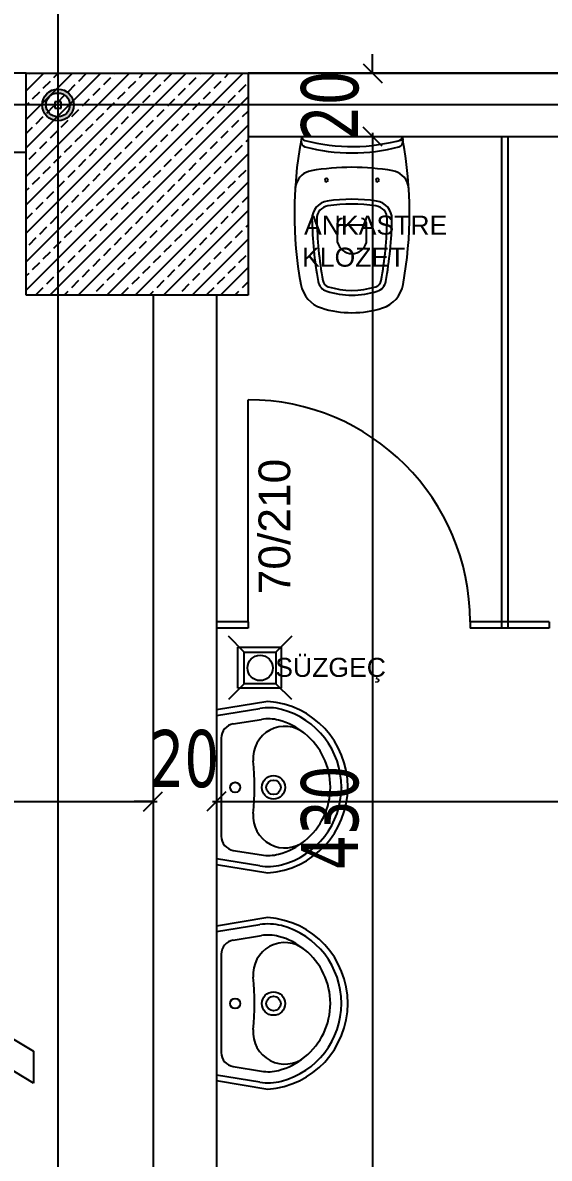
# Model space of a CAD drawing. Header units: millimetres. Extents: x 43168.9 to 43194.6, y -25545.1 to -25543.4.
# Drawn here: x 43169.1837 to 43169.2169, y -25543.9064 to -25543.8347 of the extents above; entities that cross this region are included whole.
import ezdxf
from ezdxf.enums import TextEntityAlignment as Align

# ---------------------------------------------------------------- set-up
doc = ezdxf.new("R2010")
doc.units = ezdxf.units.MM
doc.header["$LTSCALE"] = 200
doc.linetypes.add('DASHDOT2', pattern=[0.5, 0.25, -0.125, 0, -0.125])
for name, color, linetype in [('ahsap-mal_sgh', 44, 'Continuous'), ('aks_sgh', 5, 'DASHDOT2'), ('dograma_sgh', 43, 'Continuous'), ('duv_sgh', 4, 'Continuous'), ('kolon-b.a_sgh', 6, 'Continuous'), ('olcuic_sgh', 183, 'Continuous'), ('poz_sgh', 12, 'Continuous'), ('tarama-betonarme_sgh', 223, 'Continuous'), ('yazi-genel_sgh', 7, 'Continuous')]:
    doc.layers.add(name, color=color, linetype=linetype)
doc.styles.add('dim', font='VERDANA.TTF', dxfattribs={"width": 0.7})
doc.styles.add('text2', font='arial.ttf')

msp = doc.modelspace()

# ---------------------------------------------------------------- hatches: boundary and pattern name
h = msp.add_hatch(color=256)
edge = h.paths.add_edge_path()
edge.add_arc((43169.18587904157, -25543.83991939969), 0.001, 0, 360)
edge = h.paths.add_edge_path(flags=16)
edge.add_arc((43169.18587904157, -25543.83991939969), 0.00075, 0, 360)
h = msp.add_hatch(color=256)
edge = h.paths.add_edge_path()
edge.add_arc((43169.18587904157, -25543.83991939969), 0.001, 0, 360)
edge = h.paths.add_edge_path(flags=16)
edge.add_arc((43169.18587904157, -25543.83991939969), 0.00075, 0, 360)

# ---------------------------------------------------------------- linework, layer by layer
at = {"color": 0, "linetype": 'ByBlock', "lineweight": -2}
for p, q in [((43169.20513207146, -25543.83731939969), (43169.20633207147, -25543.83851939969)), ((43169.18607904157, -25543.83971939969), (43169.18567904157, -25543.83971939969)), ((43169.18567904157, -25543.83971939969), (43169.18567904157, -25543.84011939969)), ((43169.18607904157, -25543.83971939969), (43169.18567904157, -25543.83971939969)), ((43169.18567904157, -25543.83971939969), (43169.18567904157, -25543.84011939969)), ((43169.18594975225, -25543.83984868901), (43169.18580833089, -25543.83999011037)), ((43169.18594975225, -25543.83999011037), (43169.18580833089, -25543.83984868901)), ((43169.18594975225, -25543.83984868901), (43169.18580833089, -25543.83999011037)), ((43169.18594975225, -25543.83999011037), (43169.18580833089, -25543.83984868901)), ((43169.18607904157, -25543.84011939969), (43169.18607904157, -25543.83971939969)), ((43169.18607904157, -25543.84011939969), (43169.18607904157, -25543.83971939969)), ((43169.18567904157, -25543.84011939969), (43169.18607904157, -25543.84011939969)), ((43169.18567904157, -25543.84011939969), (43169.18607904157, -25543.84011939969)), ((43169.20633207147, -25543.84251939968), (43169.20513207146, -25543.84131939969)), ((43169.20633207147, -25543.84251939968), (43169.20513207146, -25543.84131939969)), ((43169.19127904144, -25543.88446240867), (43169.19247904143, -25543.88326240867)), ((43169.19127904144, -25543.88446240867), (43169.19247904143, -25543.88326240867)), ((43169.19647904143, -25543.88326240867), (43169.19527904144, -25543.88446240867)), ((43169.19647904143, -25543.88326240867), (43169.19527904144, -25543.88446240867))]:
    msp.add_line(p, q, dxfattribs=at)
at = {"color": 0, "linetype": 'Continuous'}
for p, q in [((43169.20126628155, -25543.84191939969), (43169.20759893492, -25543.84191939969)), ((43169.20352174155, -25543.84859331969), (43169.20352174155, -25543.84738371968)), ((43169.20352174155, -25543.84748451968), (43169.20533614155, -25543.84748451968)), ((43169.20533614155, -25543.84859331969), (43169.20533614155, -25543.84738371968))]:
    msp.add_line(p, q, dxfattribs=at)
for p, q in [((43169.19763320673, -25543.87443698158), (43169.19663320673, -25543.87343698158)), ((43169.20063320673, -25543.87343698158), (43169.19963320673, -25543.87443698158)), ((43169.19763320673, -25543.87643698158), (43169.19763320673, -25543.87443698158)), ((43169.19763320673, -25543.87443698158), (43169.19963320673, -25543.87443698158)), ((43169.19963320673, -25543.87443698158), (43169.19963320673, -25543.87643698158)), ((43169.19763320673, -25543.87643698158), (43169.19663320673, -25543.87743698158)), ((43169.19963320673, -25543.87643698158), (43169.19763320673, -25543.87643698158)), ((43169.20063320673, -25543.87743698158), (43169.19963320673, -25543.87643698158))]:
    msp.add_line(p, q)
at = {"color": 0}
for p, q in [((43169.19587904144, -25543.87843293213), (43169.19860823605, -25543.87798910416)), ((43169.19587904144, -25543.87843293213), (43169.19587904144, -25543.88748114851)), ((43169.19693457911, -25543.87897047384), (43169.19872059563, -25543.87868002769)), ((43169.19617904144, -25543.8798588041), (43169.19617904144, -25543.88605527655)), ((43169.19693457911, -25543.8869436068), (43169.19872059563, -25543.88723405295)), ((43169.19860823605, -25543.88792497648), (43169.19587904144, -25543.88748114851)), ((43169.19587904144, -25543.89207321951), (43169.19860823605, -25543.89162939154)), ((43169.19587904144, -25543.89207321951), (43169.19587904144, -25543.90112143589)), ((43169.19693457911, -25543.89261076122), (43169.19872059563, -25543.89232031507)), ((43169.19617904144, -25543.89349909147), (43169.19617904144, -25543.89969556393)), ((43169.17934376432, -25543.89662112691), (43169.18434384885, -25543.89962117762)), ((43169.18034378123, -25543.89722113705), (43169.18434384885, -25543.89962117762)), ((43169.18434384885, -25543.90162121144), (43169.17934376432, -25543.89862116072)), ((43169.18434384885, -25543.90162121144), (43169.18034378123, -25543.89922117086)), ((43169.18434384885, -25543.89962117762), (43169.18434384885, -25543.90162121144)), ((43169.18434384885, -25543.89962117762), (43169.18434384885, -25543.90162121144)), ((43169.19693457911, -25543.90058389418), (43169.19872059563, -25543.90087434033)), ((43169.19860823605, -25543.90156526386), (43169.19587904144, -25543.90112143589))]:
    msp.add_line(p, q, dxfattribs=at)
at = {"color": 0, "linetype": 'Continuous', "lineweight": -2}
for radius in [0.001, 0.001, 0.00075, 0.00075]:
    msp.add_circle((43169.18587904157, -25543.83991939969), radius, dxfattribs=at)
msp.add_circle((43169.19863320673, -25543.87543698158), 0.0008)
at = {"color": 0}
for centre, radius in [((43169.19705996852, -25543.88296964179), 0.00032), ((43169.19947904143, -25543.88296964179), 0.0007400000000000001), ((43169.19947904143, -25543.88296964179), 0.00046), ((43169.19705996852, -25543.89660992917), 0.00032), ((43169.19947904143, -25543.89660992917), 0.0007400000000000001), ((43169.19947904143, -25543.89660992917), 0.00046)]:
    msp.add_circle(centre, radius, dxfattribs=at)
at = {"color": 0, "linetype": 'Continuous'}
for centre, radius, start, end in [((43169.20430562177, -25543.84268177741), 0.003133497843446896, 165.9186519573934, 170.5567157658163), ((43169.20150820156, -25543.84191939969), 0.00024192, 180, 255.0200435291999), ((43169.20739284156, -25543.84194351968), 0.0002074999999995732, 286.8887178219527, 6.675207586944762), ((43169.21528652195, -25543.84067321647), 0.007787937268195099, 189.2077398298719, 191.0632290935294), ((43169.22604014156, -25543.84674867968), 0.02524468, 169.5449120765413, 190.2611061686555), ((43169.20155160155, -25543.84222983968), 0.0003427200000000001, 169.5449120765413, 255.1119651262232), ((43169.20442894156, -25543.83100371969), 0.0115416, 255.0200435291999, 286.0987999213461), ((43169.20442894156, -25543.83140691969), 0.0115416, 255.1119651262232, 284.8880348737768), ((43169.20730628155, -25543.84222983968), 0.0003427200000000001, 284.8880348737768, 10.45508792345872), ((43169.18281776155, -25543.84674867968), 0.02524468, 349.7388938313446, 10.45508792345872), ((43169.20205820155, -25543.84526659968), 0.0012096, 99.70627882945507, 162.1769421104649), ((43169.20442894156, -25543.85912691968), 0.0152712, 80.28521796358685, 99.70627882945507), ((43169.20680176155, -25543.84526695968), 0.0012096, 16.42053977213775, 80.28521796358685), ((43169.20281614155, -25543.84466211969), 0.000105, 0, 180), ((43169.20281614155, -25543.84466211969), 0.000105, 180, 0), ((43169.20603864155, -25543.84466211969), 0.000105, 0, 180), ((43169.20603864155, -25543.84466211969), 0.000105, 180, 0), ((43169.20242678156, -25543.84538511969), 0.00159678, 162.1769421104649, 172.1170608489973), ((43169.20646532156, -25543.84536609969), 0.00156034, 7.363955972175263, 16.42053977213775), ((43169.20303594155, -25543.84710331968), 0.00112896, 98.4278711426404, 180.8832112853982), ((43169.20303594155, -25543.84710331968), 0.00082656, 98.4278711426404, 180.8832112853982), ((43169.20442894156, -25543.85650505968), 0.01063334, 81.57212885735959, 98.4278711426404), ((43169.20442894156, -25543.85650505968), 0.01033094, 81.57212885735959, 98.4278711426404), ((43169.20582194156, -25543.84710331968), 0.00082656, 359.1167887146018, 81.57212885735959), ((43169.20582194156, -25543.84710331968), 0.00112896, 359.1167887146018, 81.57212885735959), ((43169.22604014156, -25543.84674867968), 0.02413588000000001, 180.8832112853982, 190.2611061686555), ((43169.22604014156, -25543.84674867968), 0.02383348, 180.8832112853982, 190.2611061686555), ((43169.20382414156, -25543.84738371968), 0.0003024, 90, 180), ((43169.20372334155, -25543.84768611969), 0.0002016, 90, 180), ((43169.20503374156, -25543.84738371968), 0.0003024, 0, 90), ((43169.20513454155, -25543.84768611969), 0.0002016, 0, 90), ((43169.18281776155, -25543.84674867968), 0.02383348, 349.7388938313446, 359.1167887146018), ((43169.18281776155, -25543.84674867968), 0.02413588000000001, 349.7388938313446, 359.1167887146018), ((43169.20442894156, -25543.84836291969), 0.000936, 194.250033162787, 345.749966837213), ((43169.20308378155, -25543.85090445969), 0.0019152, 190.2611061686555, 252.3488296842807), ((43169.20308378155, -25543.85090445969), 0.0008064000000000001, 190.2611061686555, 252.3488296842807), ((43169.20308378155, -25543.85090445969), 0.000504, 190.2611061686555, 252.3488296842807), ((43169.20577412155, -25543.85090445969), 0.000504, 287.6511703157194, 349.7388938313446), ((43169.20577412155, -25543.85090445969), 0.0008064000000000001, 287.6511703157194, 349.7388938313446), ((43169.20577412155, -25543.85090445969), 0.0019152, 287.6511703157194, 349.7388938313446), ((43169.20442894156, -25543.84667705969), 0.005242660000000001, 252.3488296842807, 287.6511703157194), ((43169.20442894156, -25543.84667705969), 0.00494026, 252.3488296842807, 287.6511703157194), ((43169.20442894156, -25543.84667705969), 0.006351460000000001, 252.3488296842807, 287.6511703157194)]:
    msp.add_arc(centre, radius, start, end, dxfattribs=at)
at = {"color": 0}
for centre, radius, start, end in [((43169.19914050589, -25543.8812621471), 0.003316040000000048, 75.35746536750446, 99.23671442514218), ((43169.19869767543, -25543.88295704032), 0.005067828183215183, 0, 75.35746536750446), ((43169.19707904143, -25543.8798588041), 0.0009000000000000001, 99.23671442514218, 180), ((43169.20019392981, -25543.88112187462), 0.002, 50.80881746633938, 185.2745748809943), ((43169.19914050589, -25543.8812621471), 0.00261604, 75.35746536750446, 99.23671442514218), ((43169.19914050589, -25543.8812621471), 0.00261604, 75.35746536750446, 99.23671442514218), ((43169.19869767543, -25543.88295704032), 0.004367828183215182, 50.80881746633938, 75.35746536750446), ((43169.19869767543, -25543.88295704032), 0.004367828183215182, 0, 50.80881746633938), ((43169.20019392981, -25543.88112187465), 0.002, 185.2715929209268, 185.2775556116568), ((43169.20019392981, -25543.88112187465), 0.002, 185.2715929209268, 185.2775556116568), ((43169.18017904143, -25543.88296964179), 0.0181, 354.8034020197504, 5.274574880994343), ((43169.19869767543, -25543.88295704032), 0.005067828183215189, 284.6425346324955, 0), ((43169.19869767543, -25543.88295704032), 0.004367828183215182, 309.2691576554742, 0), ((43169.19869767543, -25543.88297698212), 0.005067828183215183, 0.08298866129156326, 0.1542234737786379), ((43169.20019642598, -25543.884790168), 0.002, 174.8034020197504, 309.2691576554742), ((43169.20019642598, -25543.88479016797), 0.002, 174.8004214792652, 174.8063834093709), ((43169.20019642598, -25543.88479016797), 0.002, 174.8004214792652, 174.8063834093709), ((43169.19707904143, -25543.88605527655), 0.0009000000000000001, 180, 260.7632855748578), ((43169.19869767543, -25543.88295704032), 0.004367828183215182, 284.6425346324955, 309.2691576554742), ((43169.19914050589, -25543.88465193354), 0.003316040000000014, 260.7632855748578, 284.6425346324955), ((43169.19914050589, -25543.88465193354), 0.00261604, 260.7632855748578, 284.6425346324955), ((43169.19914050589, -25543.88465193354), 0.00261604, 260.7632855748578, 284.6425346324955), ((43169.19914050589, -25543.89490243448), 0.003316040000000048, 75.35746536750446, 99.23671442514218), ((43169.19869767543, -25543.8965973277), 0.005067828183215183, 0, 75.35746536750446), ((43169.19707904143, -25543.89349909147), 0.0009000000000000001, 99.23671442514218, 180), ((43169.20019392981, -25543.894762162), 0.002, 50.80881746633938, 185.2745748809943), ((43169.19914050589, -25543.89490243448), 0.00261604, 75.35746536750446, 99.23671442514218), ((43169.19914050589, -25543.89490243448), 0.00261604, 75.35746536750446, 99.23671442514218), ((43169.19869767543, -25543.8965973277), 0.004367828183215182, 50.80881746633938, 75.35746536750446), ((43169.19869767543, -25543.8965973277), 0.004367828183215182, 0, 50.80881746633938), ((43169.20019392981, -25543.89476216203), 0.002, 185.2715929209268, 185.2775556116568), ((43169.20019392981, -25543.89476216203), 0.002, 185.2715929209268, 185.2775556116568), ((43169.18017904143, -25543.89660992917), 0.0181, 354.8034020197504, 5.274574880994343), ((43169.19869767543, -25543.8965973277), 0.005067828183215189, 284.6425346324955, 0), ((43169.19869767543, -25543.8965973277), 0.004367828183215182, 309.2691576554742, 0), ((43169.19869767543, -25543.8966172695), 0.005067828183215183, 0.08298866129156326, 0.1542234737786379), ((43169.20019642598, -25543.89843045538), 0.002, 174.8034020197504, 309.2691576554742), ((43169.20019642598, -25543.89843045535), 0.002, 174.8004214792652, 174.8063834093709), ((43169.20019642598, -25543.89843045535), 0.002, 174.8004214792652, 174.8063834093709), ((43169.19707904143, -25543.89969556393), 0.0009000000000000001, 180, 260.7632855748578), ((43169.19869767543, -25543.8965973277), 0.004367828183215182, 284.6425346324955, 309.2691576554742), ((43169.19914050589, -25543.89829222092), 0.00261604, 260.7632855748578, 284.6425346324955), ((43169.19914050589, -25543.89829222092), 0.00261604, 260.7632855748578, 284.6425346324955), ((43169.19914050589, -25543.89829222092), 0.003316040000000014, 260.7632855748578, 284.6425346324955)]:
    msp.add_arc(centre, radius, start, end, dxfattribs=at)
at = {"layer": 'ahsap-mal_sgh'}
for p, q in [((43169.21387904143, -25543.87291939968), (43169.21387904143, -25543.84191939969)), ((43169.21427904144, -25543.87291939968), (43169.21427904144, -25543.84191939969)), ((43169.19787904144, -25543.87251939968), (43169.19587904144, -25543.87251939968)), ((43169.21687904135, -25543.87251939968), (43169.21187904143, -25543.87251939968)), ((43169.19787904144, -25543.87291939968), (43169.19587904144, -25543.87291939968)), ((43169.21687904135, -25543.87291939968), (43169.21187904143, -25543.87291939968))]:
    msp.add_line(p, q, dxfattribs=at)
at = {"layer": 'aks_sgh'}
for p, q in [((43169.18587904157, -25543.74091939969), (43169.18587904157, -25544.78991939969)), ((43169.99087959111, -25543.83991939969), (43169.01487849203, -25543.83991939969))]:
    msp.add_line(p, q, dxfattribs=at)
at = {"layer": 'Defpoints', "color": 1}
for p, q in [((43169.19723725282, -25543.87670231598), (43169.19723725282, -25543.87412851473)), ((43169.19723725282, -25543.87412851473), (43169.19997063695, -25543.87412851473)), ((43169.19997063695, -25543.87412851473), (43169.19997063695, -25543.87670231598)), ((43169.19997063695, -25543.87670231598), (43169.19723725282, -25543.87670231598)), ((43169.19912591836, -25543.87754385301), (43169.19587904144, -25543.87808820693)), ((43169.19587904144, -25543.87808820693), (43169.19587904144, -25543.88782587371)), ((43169.19587904144, -25543.88782587371), (43169.19912591836, -25543.88837022763)), ((43169.19912591836, -25543.89118414039), (43169.19587904144, -25543.89172849431)), ((43169.19587904144, -25543.89172849431), (43169.19587904144, -25543.90146616109)), ((43169.19587904144, -25543.90146616109), (43169.19912591836, -25543.90201051501))]:
    msp.add_line(p, q, dxfattribs=at)
for centre in [(43169.1987384681, -25543.88295704032), (43169.1987384681, -25543.8965973277)]:
    msp.add_arc(centre, 0.005427035520148855, 274.093977777189, 85.90602222281103, dxfattribs=at)
at = {"layer": 'dograma_sgh', "color": 145}
for p, q in [((43169.19787904144, -25543.87251939968), (43169.19787904144, -25543.85851939968)), ((43169.19787904144, -25543.87251939968), (43169.19787904144, -25543.87291939968)), ((43169.21187904143, -25543.87251939968), (43169.21187904143, -25543.87291939968)), ((43169.21687904135, -25543.87251939968), (43169.21687904135, -25543.87291939968))]:
    msp.add_line(p, q, dxfattribs=at)
msp.add_arc((43169.19787904144, -25543.87251939968), 0.014, 0, 90, dxfattribs=at)
at = {"layer": 'duv_sgh'}
for p, q in [((43169.18387904157, -25543.83791939969), (43169.1638684475, -25543.83791939969)), ((43169.19787904157, -25543.83791939968), (43169.33887904143, -25543.83791939968)), ((43169.33887904143, -25543.83791939969), (43169.19787904157, -25543.83791939969)), ((43169.19787904157, -25543.84191939969), (43169.33687904096, -25543.84191939969)), ((43169.18387904157, -25543.84291939969), (43169.1638684475, -25543.84291939969)), ((43169.19187904143, -25543.85191939969), (43169.19187904143, -25543.97591939969)), ((43169.19587904144, -25543.85191939969), (43169.19587904144, -25543.92791939968))]:
    msp.add_line(p, q, dxfattribs=at)
at = {"layer": 'kolon-b.a_sgh'}
for p, q in [((43169.18387904157, -25543.83791939969), (43169.19787904157, -25543.83791939969)), ((43169.18387904157, -25543.85191939969), (43169.18387904157, -25543.83791939969)), ((43169.19787904157, -25543.83791939969), (43169.19787904157, -25543.85191939969)), ((43169.19787904157, -25543.85191939969), (43169.18387904157, -25543.85191939969))]:
    msp.add_line(p, q, dxfattribs=at)
at = {"layer": 'olcuic_sgh'}
for p, q in [((43169.20573207146, -25543.83791939969), (43169.20573207146, -25543.83671939969)), ((43169.19787904157, -25543.83791939969), (43169.20673207146, -25543.83791939969)), ((43169.19787904157, -25543.84191939969), (43169.20673207146, -25543.84191939969)), ((43169.19787904157, -25543.84191939969), (43169.20673207146, -25543.84191939969)), ((43169.20573207146, -25543.84166939968), (43169.20573207146, -25543.92816939969)), ((43169.20573207146, -25543.84191939969), (43169.20573207146, -25543.84311939968)), ((43169.19187904143, -25543.87186240867), (43169.19187904143, -25543.88486240867)), ((43169.19187904143, -25543.87186240867), (43169.19187904143, -25543.88486240867)), ((43169.19587904144, -25543.87186240867), (43169.19587904144, -25543.88486240867)), ((43169.19587904144, -25543.87186240867), (43169.19587904144, -25543.88486240867)), ((43169.09174999902, -25543.88386240867), (43169.19212904143, -25543.88386240867)), ((43169.19187904143, -25543.88386240867), (43169.19067904144, -25543.88386240867)), ((43169.19562904143, -25543.88386240867), (43169.25012904126, -25543.88386240867)), ((43169.19587904144, -25543.88386240867), (43169.19707904143, -25543.88386240867))]:
    msp.add_line(p, q, dxfattribs=at)
at = {"layer": 'tarama-betonarme_sgh'}
for p, q in [((43169.18387904157, -25543.8390361136), (43169.18499575548, -25543.83791939969)), ((43169.18387904157, -25543.84083216482), (43169.18679180671, -25543.83791939969)), ((43169.18387904157, -25543.84262821605), (43169.18858785793, -25543.83791939969)), ((43169.18387904157, -25543.84442426727), (43169.19038390915, -25543.83791939969)), ((43169.18387904157, -25543.8462203185), (43169.19217996038, -25543.83791939969)), ((43169.18387904157, -25543.84801636972), (43169.1939760116, -25543.83791939969)), ((43169.18387904157, -25543.84981242094), (43169.19577206283, -25543.83791939969)), ((43169.18387904157, -25543.85160847217), (43169.19756811405, -25543.83791939969)), ((43169.18405413451, -25543.83796299544), (43169.18409773026, -25543.83791939969)), ((43169.18495216012, -25543.83886102105), (43169.18540117292, -25543.83841200824)), ((43169.18562567933, -25543.83818750184), (43169.18589378148, -25543.83791939969)), ((43169.18719722415, -25543.83841200824), (43169.18764623695, -25543.83796299544)), ((43169.18876876897, -25543.83863651465), (43169.18921778178, -25543.83818750184)), ((43169.18944228818, -25543.83796299544), (43169.18948588393, -25543.83791939969)), ((43169.19034031379, -25543.83886102105), (43169.1907893266, -25543.83841200824)), ((43169.191013833, -25543.83818750184), (43169.19128193516, -25543.83791939969)), ((43169.19258537782, -25543.83841200824), (43169.19303439063, -25543.83796299544)), ((43169.19415692264, -25543.83863651465), (43169.19460593544, -25543.83818750184)), ((43169.19483044185, -25543.83796299544), (43169.1948740376, -25543.83791939969)), ((43169.19572846746, -25543.83886102105), (43169.19617748027, -25543.83841200824)), ((43169.19640198667, -25543.83818750184), (43169.19667008883, -25543.83791939969)), ((43169.18427864091, -25543.83953454026), (43169.18472765372, -25543.83908552745)), ((43169.18652370494, -25543.83908552745), (43169.18697271775, -25543.83863651465)), ((43169.18809524976, -25543.83931003385), (43169.18854426256, -25543.83886102105)), ((43169.18966679458, -25543.83953454026), (43169.19011580739, -25543.83908552745)), ((43169.19191185862, -25543.83908552745), (43169.19236087142, -25543.83863651465)), ((43169.19348340343, -25543.83931003385), (43169.19393241624, -25543.83886102105)), ((43169.19505494826, -25543.83953454026), (43169.19550396106, -25543.83908552745)), ((43169.19730001228, -25543.83908552745), (43169.19774902509, -25543.83863651465)), ((43169.18387904157, -25543.8399341396), (43169.18405413451, -25543.83975904666)), ((43169.18536416528, -25543.85191939969), (43169.19787904157, -25543.83940452339)), ((43169.18585018573, -25543.83975904666), (43169.18629919854, -25543.83931003385)), ((43169.18742173055, -25543.83998355307), (43169.18787074336, -25543.83953454026)), ((43169.18899327537, -25543.84020805947), (43169.18944228818, -25543.83975904666)), ((43169.1912383394, -25543.83975904666), (43169.19168735221, -25543.83931003385)), ((43169.19280988423, -25543.83998355307), (43169.19325889703, -25543.83953454026)), ((43169.19438142904, -25543.84020805947), (43169.19483044185, -25543.83975904666)), ((43169.19662649307, -25543.83975904666), (43169.19707550588, -25543.83931003385)), ((43169.18517666652, -25543.84043256587), (43169.18562567933, -25543.83998355307)), ((43169.18674821134, -25543.84065707227), (43169.18719722415, -25543.84020805947)), ((43169.18831975616, -25543.84088157868), (43169.18876876897, -25543.84043256587)), ((43169.19056482019, -25543.84043256587), (43169.191013833, -25543.83998355307)), ((43169.19213636502, -25543.84065707227), (43169.19258537782, -25543.84020805947)), ((43169.19370790984, -25543.84088157868), (43169.19415692264, -25543.84043256587)), ((43169.19595297387, -25543.84043256587), (43169.19640198667, -25543.83998355307)), ((43169.19752451869, -25543.84065707227), (43169.19787904157, -25543.84030254939)), ((43169.18450314731, -25543.84110608508), (43169.18495216012, -25543.84065707227)), ((43169.18607469213, -25543.84133059148), (43169.18652370494, -25543.84088157868)), ((43169.1871602165, -25543.85191939969), (43169.19787904157, -25543.84120057462)), ((43169.18764623695, -25543.84155509789), (43169.18809524976, -25543.84110608508)), ((43169.18989130099, -25543.84110608508), (43169.19034031379, -25543.84065707227)), ((43169.1914628458, -25543.84133059148), (43169.19191185862, -25543.84088157868)), ((43169.19303439063, -25543.84155509789), (43169.19348340343, -25543.84110608508)), ((43169.19527945466, -25543.84110608508), (43169.19572846746, -25543.84065707227)), ((43169.19685099948, -25543.84133059148), (43169.19730001228, -25543.84088157868)), ((43169.18387904157, -25543.84173019082), (43169.18427864091, -25543.84133059148)), ((43169.18540117292, -25543.84200411069), (43169.18585018573, -25543.84155509789)), ((43169.18697271775, -25543.84222861709), (43169.18742173055, -25543.84177960429)), ((43169.18854426256, -25543.8424531235), (43169.18899327537, -25543.84200411069)), ((43169.18921778178, -25543.84177960429), (43169.18966679458, -25543.84133059148)), ((43169.1907893266, -25543.84200411069), (43169.1912383394, -25543.84155509789)), ((43169.19236087142, -25543.84222861709), (43169.19280988423, -25543.84177960429)), ((43169.19393241624, -25543.8424531235), (43169.19438142904, -25543.84200411069)), ((43169.19460593544, -25543.84177960429), (43169.19505494826, -25543.84133059148)), ((43169.19617748027, -25543.84200411069), (43169.19662649307, -25543.84155509789)), ((43169.18472765372, -25543.8426776299), (43169.18517666652, -25543.84222861709)), ((43169.18629919854, -25543.8429021363), (43169.18674821134, -25543.8424531235)), ((43169.18787074336, -25543.84312664271), (43169.18831975616, -25543.8426776299)), ((43169.19011580739, -25543.8426776299), (43169.19056482019, -25543.84222861709)), ((43169.19168735221, -25543.8429021363), (43169.19213636502, -25543.8424531235)), ((43169.19325889703, -25543.84312664271), (43169.19370790984, -25543.8426776299)), ((43169.19550396106, -25543.8426776299), (43169.19595297387, -25543.84222861709)), ((43169.19707550588, -25543.8429021363), (43169.19752451869, -25543.8424531235)), ((43169.19774902509, -25543.84222861709), (43169.19787904157, -25543.84209860062)), ((43169.18405413451, -25543.84335114911), (43169.18450314731, -25543.8429021363)), ((43169.18562567933, -25543.84357565551), (43169.18607469213, -25543.84312664271)), ((43169.18719722415, -25543.84380016192), (43169.18764623695, -25543.84335114911)), ((43169.18895626772, -25543.85191939969), (43169.19787904157, -25543.84299662584)), ((43169.18944228818, -25543.84335114911), (43169.18989130099, -25543.8429021363)), ((43169.191013833, -25543.84357565551), (43169.1914628458, -25543.84312664271)), ((43169.19258537782, -25543.84380016192), (43169.19303439063, -25543.84335114911)), ((43169.19483044185, -25543.84335114911), (43169.19527945466, -25543.8429021363)), ((43169.19640198667, -25543.84357565551), (43169.19685099948, -25543.84312664271)), ((43169.18495216012, -25543.84424917472), (43169.18540117292, -25543.84380016192)), ((43169.18652370494, -25543.84447368113), (43169.18697271775, -25543.84402466832)), ((43169.18876876897, -25543.84402466832), (43169.18921778178, -25543.84357565551)), ((43169.19034031379, -25543.84424917472), (43169.1907893266, -25543.84380016192)), ((43169.19191185862, -25543.84447368113), (43169.19236087142, -25543.84402466832)), ((43169.19415692264, -25543.84402466832), (43169.19460593544, -25543.84357565551)), ((43169.19572846746, -25543.84424917472), (43169.19617748027, -25543.84380016192)), ((43169.19730001228, -25543.84447368113), (43169.19774902509, -25543.84402466832)), ((43169.18427864091, -25543.84492269393), (43169.18472765372, -25543.84447368113)), ((43169.18585018573, -25543.84514720034), (43169.18629919854, -25543.84469818753)), ((43169.18809524976, -25543.84469818753), (43169.18854426256, -25543.84424917472)), ((43169.18966679458, -25543.84492269393), (43169.19011580739, -25543.84447368113)), ((43169.19075231894, -25543.85191939969), (43169.19787904157, -25543.84479267706)), ((43169.1912383394, -25543.84514720034), (43169.19168735221, -25543.84469818753)), ((43169.19348340343, -25543.84469818753), (43169.19393241624, -25543.84424917472)), ((43169.19505494826, -25543.84492269393), (43169.19550396106, -25543.84447368113)), ((43169.19662649307, -25543.84514720034), (43169.19707550588, -25543.84469818753)), ((43169.18387904157, -25543.84532229327), (43169.18405413451, -25543.84514720034)), ((43169.18517666652, -25543.84582071954), (43169.18562567933, -25543.84537170674)), ((43169.18674821134, -25543.84604522595), (43169.18719722415, -25543.84559621314)), ((43169.18742173055, -25543.84537170674), (43169.18787074336, -25543.84492269393)), ((43169.18899327537, -25543.84559621314), (43169.18944228818, -25543.84514720034)), ((43169.19056482019, -25543.84582071954), (43169.191013833, -25543.84537170674)), ((43169.19213636502, -25543.84604522595), (43169.19258537782, -25543.84559621314)), ((43169.19280988423, -25543.84537170674), (43169.19325889703, -25543.84492269393)), ((43169.19438142904, -25543.84559621314), (43169.19483044185, -25543.84514720034)), ((43169.19595297387, -25543.84582071954), (43169.19640198667, -25543.84537170674)), ((43169.18450314731, -25543.84649423875), (43169.18495216012, -25543.84604522595)), ((43169.18607469213, -25543.84671874516), (43169.18652370494, -25543.84626973235)), ((43169.18831975616, -25543.84626973235), (43169.18876876897, -25543.84582071954)), ((43169.18989130099, -25543.84649423875), (43169.19034031379, -25543.84604522595)), ((43169.1914628458, -25543.84671874516), (43169.19191185862, -25543.84626973235)), ((43169.19370790984, -25543.84626973235), (43169.19415692264, -25543.84582071954)), ((43169.19527945466, -25543.84649423875), (43169.19572846746, -25543.84604522595)), ((43169.19685099948, -25543.84671874516), (43169.19730001228, -25543.84626973235)), ((43169.19752451869, -25543.84604522595), (43169.19787904157, -25543.84569070307)), ((43169.18387904157, -25543.8471183445), (43169.18427864091, -25543.84671874516)), ((43169.18540117292, -25543.84739226436), (43169.18585018573, -25543.84694325156)), ((43169.18764623695, -25543.84694325156), (43169.18809524976, -25543.84649423875)), ((43169.18921778178, -25543.84716775796), (43169.18966679458, -25543.84671874516)), ((43169.1907893266, -25543.84739226436), (43169.1912383394, -25543.84694325156)), ((43169.19254837017, -25543.85191939969), (43169.19787904157, -25543.84658872829)), ((43169.19303439063, -25543.84694325156), (43169.19348340343, -25543.84649423875)), ((43169.19460593544, -25543.84716775796), (43169.19505494826, -25543.84671874516)), ((43169.19617748027, -25543.84739226436), (43169.19662649307, -25543.84694325156)), ((43169.18472765372, -25543.84806578358), (43169.18517666652, -25543.84761677077)), ((43169.18697271775, -25543.84761677077), (43169.18742173055, -25543.84716775796)), ((43169.18854426256, -25543.84784127717), (43169.18899327537, -25543.84739226436)), ((43169.19011580739, -25543.84806578358), (43169.19056482019, -25543.84761677077)), ((43169.19236087142, -25543.84761677077), (43169.19280988423, -25543.84716775796)), ((43169.19393241624, -25543.84784127717), (43169.19438142904, -25543.84739226436)), ((43169.19550396106, -25543.84806578358), (43169.19595297387, -25543.84761677077)), ((43169.19774902509, -25543.84761677077), (43169.19787904157, -25543.84748675429)), ((43169.18405413451, -25543.84873930278), (43169.18450314731, -25543.84829028998)), ((43169.18629919854, -25543.84829028998), (43169.18674821134, -25543.84784127717)), ((43169.18787074336, -25543.84851479638), (43169.18831975616, -25543.84806578358)), ((43169.18944228818, -25543.84873930278), (43169.18989130099, -25543.84829028998)), ((43169.19168735221, -25543.84829028998), (43169.19213636502, -25543.84784127717)), ((43169.19325889703, -25543.84851479638), (43169.19370790984, -25543.84806578358)), ((43169.1943444214, -25543.85191939969), (43169.19787904157, -25543.84838477951)), ((43169.19483044185, -25543.84873930278), (43169.19527945466, -25543.84829028998)), ((43169.19707550588, -25543.84829028998), (43169.19752451869, -25543.84784127717)), ((43169.18495216012, -25543.8496373284), (43169.18540117292, -25543.84918831559)), ((43169.18562567933, -25543.84896380919), (43169.18607469213, -25543.84851479638)), ((43169.18719722415, -25543.84918831559), (43169.18764623695, -25543.84873930278)), ((43169.18876876897, -25543.84941282199), (43169.18921778178, -25543.84896380919)), ((43169.19034031379, -25543.8496373284), (43169.1907893266, -25543.84918831559)), ((43169.191013833, -25543.84896380919), (43169.1914628458, -25543.84851479638)), ((43169.19258537782, -25543.84918831559), (43169.19303439063, -25543.84873930278)), ((43169.19415692264, -25543.84941282199), (43169.19460593544, -25543.84896380919)), ((43169.19572846746, -25543.8496373284), (43169.19617748027, -25543.84918831559)), ((43169.19640198667, -25543.84896380919), (43169.19685099948, -25543.84851479638)), ((43169.18427864091, -25543.8503108476), (43169.18472765372, -25543.8498618348)), ((43169.18652370494, -25543.8498618348), (43169.18697271775, -25543.84941282199)), ((43169.18809524976, -25543.8500863412), (43169.18854426256, -25543.8496373284)), ((43169.18966679458, -25543.8503108476), (43169.19011580739, -25543.8498618348)), ((43169.19191185862, -25543.8498618348), (43169.19236087142, -25543.84941282199)), ((43169.19348340343, -25543.8500863412), (43169.19393241624, -25543.8496373284)), ((43169.19505494826, -25543.8503108476), (43169.19550396106, -25543.8498618348)), ((43169.19730001228, -25543.8498618348), (43169.19774902509, -25543.84941282199)), ((43169.18387904157, -25543.85071044694), (43169.18405413451, -25543.85053535401)), ((43169.18585018573, -25543.85053535401), (43169.18629919854, -25543.8500863412)), ((43169.18742173055, -25543.85075986041), (43169.18787074336, -25543.8503108476)), ((43169.18899327537, -25543.85098436681), (43169.18944228818, -25543.85053535401)), ((43169.1912383394, -25543.85053535401), (43169.19168735221, -25543.8500863412)), ((43169.19280988423, -25543.85075986041), (43169.19325889703, -25543.8503108476)), ((43169.19438142904, -25543.85098436681), (43169.19483044185, -25543.85053535401)), ((43169.19614047262, -25543.85191939969), (43169.19787904157, -25543.85018083074)), ((43169.19662649307, -25543.85053535401), (43169.19707550588, -25543.8500863412)), ((43169.18517666652, -25543.85120887322), (43169.18562567933, -25543.85075986041)), ((43169.18674821134, -25543.85143337962), (43169.18719722415, -25543.85098436681)), ((43169.18831975616, -25543.85165788602), (43169.18876876897, -25543.85120887322)), ((43169.19056482019, -25543.85120887322), (43169.191013833, -25543.85075986041)), ((43169.19213636502, -25543.85143337962), (43169.19258537782, -25543.85098436681)), ((43169.19370790984, -25543.85165788602), (43169.19415692264, -25543.85120887322)), ((43169.19595297387, -25543.85120887322), (43169.19640198667, -25543.85075986041)), ((43169.19752451869, -25543.85143337962), (43169.19787904157, -25543.85107885674)), ((43169.18450314731, -25543.85188239242), (43169.18495216012, -25543.85143337962)), ((43169.18626219127, -25543.85191939969), (43169.18652370494, -25543.85165788602)), ((43169.1880582425, -25543.85191939969), (43169.18809524976, -25543.85188239242)), ((43169.18989130099, -25543.85188239242), (43169.19034031379, -25543.85143337962)), ((43169.19165034495, -25543.85191939969), (43169.19191185862, -25543.85165788602)), ((43169.19344639617, -25543.85191939969), (43169.19348340343, -25543.85188239242)), ((43169.19527945466, -25543.85188239242), (43169.19572846746, -25543.85143337962)), ((43169.19703849862, -25543.85191939969), (43169.19730001228, -25543.85165788602))]:
    msp.add_line(p, q, dxfattribs=at)

# ---------------------------------------------------------------- texts
at = {"layer": 'olcuic_sgh', "color": 2, "style": 'dim', "width": 0.7}
for s, p in [('20', (43169.20481964701, -25543.84214492017)), ('430', (43169.20481964701, -25543.88817559848))]:
    msp.add_text(s, height=0.0036, rotation=90, dxfattribs=at).set_placement(p)
msp.add_text('20', height=0.0036, dxfattribs=at).set_placement((43169.19165352095, -25543.88294998422))
at = {"layer": 'poz_sgh', "style": 'text2'}
msp.add_text('70/210', height=0.002, rotation=90, dxfattribs=at).set_placement((43169.20053386275, -25543.86651509618), align=Align.CENTER)
at = {"layer": 'yazi-genel_sgh', "style": 'text2'}
for s, p in [('ANKASTRE', (43169.20140680052, -25543.84810260424)), ('KLOZET', (43169.20128156178, -25543.85012347736)), ('SÜZGEÇ', (43169.19958677918, -25543.87600082993))]:
    msp.add_text(s, height=0.0012, dxfattribs=at).set_placement(p)

doc.saveas('drawing.dxf')
